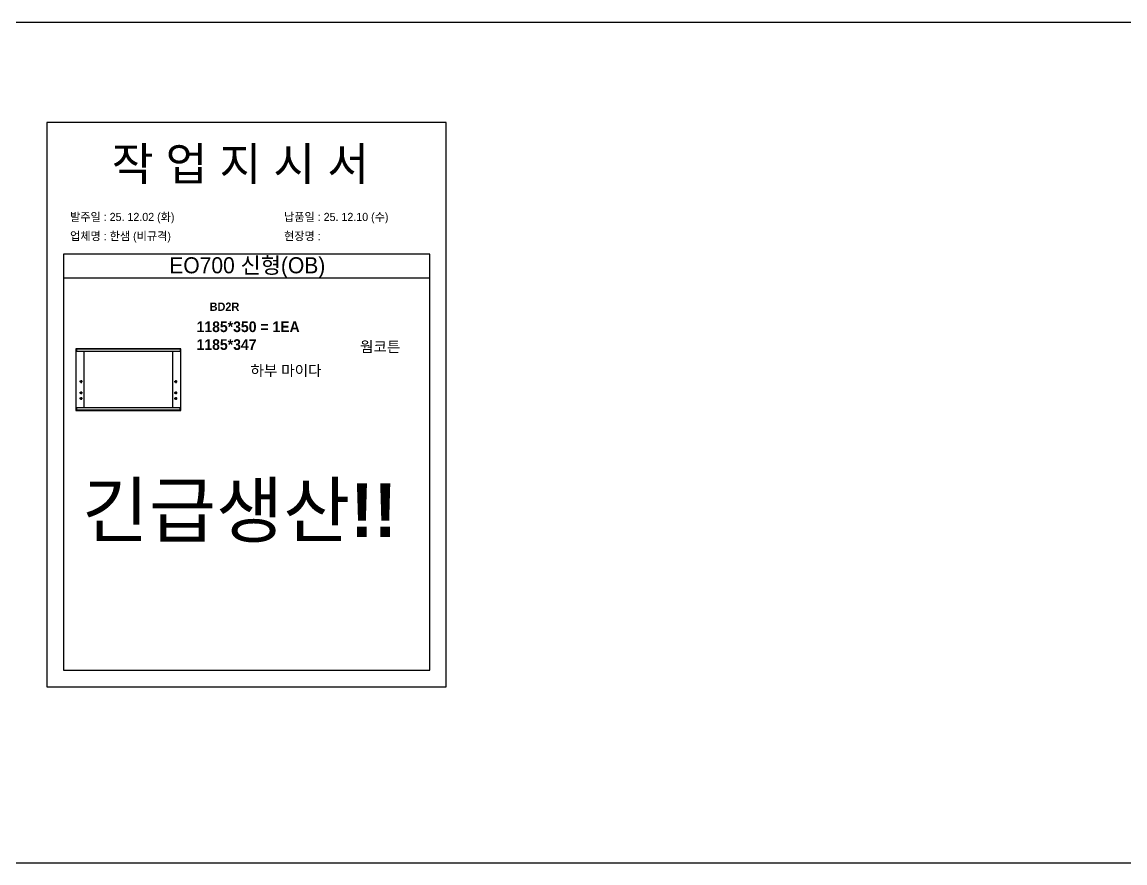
# Model space of a CAD drawing. Header units: millimetres. Extents: x -44117 to 256353, y -2095463 to 65325.
# Drawn here: x 118509 to 123147, y -542094 to -538555 of the extents above; entities that cross this region are included whole.
import ezdxf

# ---------------------------------------------------------------- set-up
doc = ezdxf.new("R2010")
doc.units = ezdxf.units.MM
doc.header["$LTSCALE"] = 10
doc.styles.add('MtX_Gulim', font='')
doc.styles.get('MtX_Gulim').set_extended_font_data('Gulim', bold=True)

msp = doc.modelspace()

# ---------------------------------------------------------------- linework, layer by layer
at = {"color": 1}
for p, q in [((104015.69829, -538555.3442), (196284.84516, -538555.3442)), ((104015.69829, -538555.3442), (196284.84516, -538555.3442)), ((104015.69829, -542094.30979), (196284.84516, -542094.30979)), ((104015.69829, -542094.30979), (196284.84516, -542094.30979))]:
    msp.add_line(p, q, dxfattribs=at)
for p, q in [((120223.02269, -539532.71503), (118683.02269, -539532.71503)), ((120223.02269, -539632.71503), (118683.02269, -539632.71503)), ((118735.51507, -539931.10391), (118735.51507, -540189.54597)), ((119176.12547, -539931.77038), (118735.51507, -539931.77038)), ((119176.12547, -539941.84147), (118735.51507, -539941.84147)), ((119175.75521, -539930.73364), (118735.88533, -539930.73364)), ((118737.36637, -539930.73364), (118737.36637, -539941.84147)), ((118768.83855, -539941.84147), (118768.83855, -540178.80841)), ((119142.802, -540178.80841), (119142.802, -539941.84147)), ((119174.27417, -539930.73364), (119174.27417, -539941.84147)), ((119176.12547, -540189.54597), (119176.12547, -539931.10391)), ((118762.72924, -540068.47068), (118750.51063, -540068.47068)), ((118756.61994, -540062.36137), (118756.61994, -540074.57998)), ((119148.9113, -540068.47068), (119161.12991, -540068.47068)), ((119155.0206, -540062.36137), (119155.0206, -540074.57998)), ((118762.72924, -540115.86406), (118750.51063, -540115.86406)), ((118762.72924, -540139.56076), (118750.51063, -540139.56076)), ((118756.61994, -540109.75476), (118756.61994, -540121.97337)), ((118756.61994, -540133.45145), (118756.61994, -540145.67006)), ((119148.9113, -540115.86406), (119161.12991, -540115.86406)), ((119148.9113, -540139.56076), (119161.12991, -540139.56076)), ((119155.0206, -540109.75476), (119155.0206, -540121.97337)), ((119155.0206, -540133.45145), (119155.0206, -540145.67006)), ((119176.12547, -540178.80841), (118735.51507, -540178.80841)), ((119176.12547, -540188.8795), (118735.51507, -540188.8795)), ((118735.88533, -540189.91623), (119175.75521, -540189.91623)), ((118737.36637, -540178.80841), (118737.36637, -540189.91623)), ((119174.27417, -540189.91623), (119174.27417, -540178.80841))]:
    msp.add_line(p, q)
msp.add_lwpolyline([(118613.02269, -541353.54531), (120293.02269, -541353.54531), (120293.02269, -538977.54531), (118613.02269, -538977.54531)], close=True)
msp.add_lwpolyline([(118683.02269, -539532.71503), (118683.02269, -541283.54531), (120223.02269, -541283.54531), (120223.02269, -539532.71503)])
for centre in [(118756.61994, -540068.47068), (119155.0206, -540068.47068), (118756.61994, -540115.86406), (118756.61994, -540139.56076), (119155.0206, -540115.86406), (119155.0206, -540139.56076)]:
    msp.add_circle(centre, 3.70261)
for centre, start, end in [((118735.88533, -539931.10391), 90, 180), ((119175.75521, -539931.10391), 0, 90), ((118735.88533, -540189.54597), 180, 270), ((119175.75521, -540189.54597), 270, 0)]:
    msp.add_arc(centre, 0.37026, start, end)

# ---------------------------------------------------------------- texts
at = {"linetype": 'Continuous', "style": 'MtX_Gulim'}
msp.add_text('BD2R', height=35.049344, dxfattribs=at).set_placement((119297.4633, -539770.86892))
at = {"attachment_point": 1}
for s, width, gutter_width, heights, insert, char_height in [('{\\fGulim|b0|i0|c129|p50;작 업 지 시 서}', 3307.3198183, 12.5, [-155.84554], (118885.82929, -539081.70782), 140), ('\\pt11;{\\fGulim|b0|i0|c129|p50;발주일 : 25. 12.02 (화)}', 3307.3198183, 12.5, [34.50412], (118710.61994, -539358.42824), 34.3), ('{\\fGulim|b0|i0|c129|p50;납품일 : 25. 12.10 (수)}', 3307.3198183, 12.5, [35.09023], (119610.59792, -539358.42824), 34.3), ('{\\fGulim|b0|i0|c129|p50;업체명 : 한샘 (비규격)}', 3307.3198183, 12.5, [36.11279], (118710.61994, -539439.08442), 34.3), ('{\\fGulim|b0|i0|c129|p50;현장명 : }', 3307.3198183, 12.5, [-38.2735], (119610.59792, -539439.08442), 34.3), ('{\\fGulim|b0|i0|c129|p50;EO700 신형(OB)}', 1597.0710432, 6.03612, [-85.06834], (119127.90019, -539545.14327), 67.6045736), ('{\\f굴림|b1|i0|c129|p50;1185*350 = 1EA\\P\\C1;1185*347}', 13607.1496112, 175, [-121.36905], (119242.65472, -539815.23948), 45), ('{\\f굴림|b1|i0|c129|p50;웜코튼}', 13607.1496112, 175, [-48.57143], (119930.24824, -539899.48678), 45), ('{\\f굴림|b1|i0|c129|p50;하부 마이다}', 13607.1496112, 175, [-50], (119469.44543, -539999.52949), 45), ('{\\f굴림|b1|i0|c129|p50;긴급생산!!}', 68035.7480561, 875, [-250.59524], (118759.90611, -540497.07157), 225)]:
    msp.add_mtext_dynamic_manual_height_columns(s, width=width, gutter_width=gutter_width, heights=heights, dxfattribs=dict(at, insert=insert, char_height=char_height))

doc.saveas('drawing.dxf')
